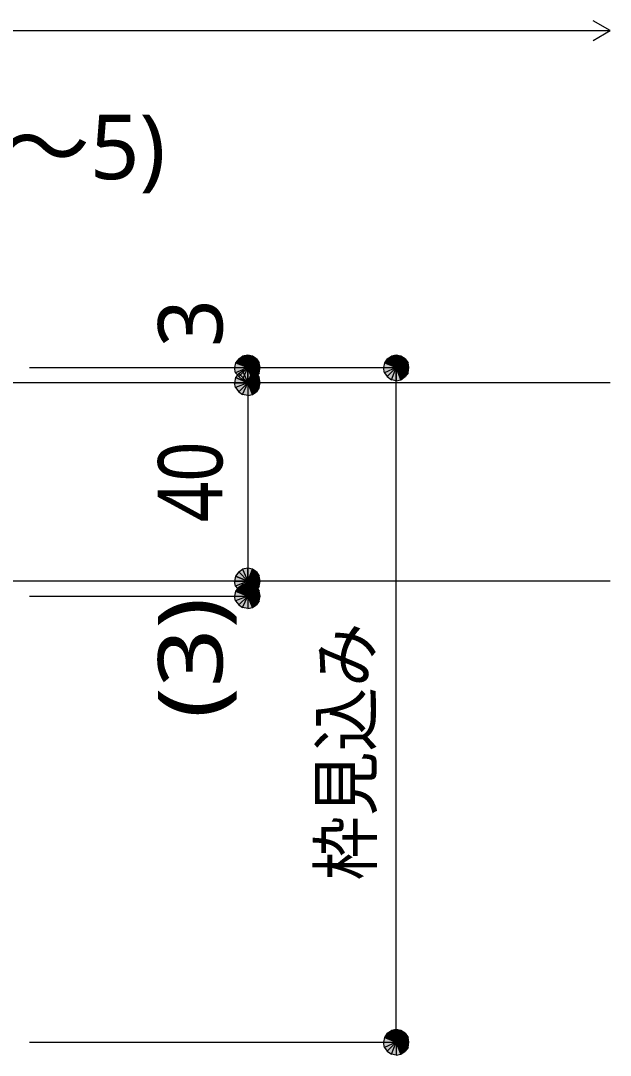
# Model space of a CAD drawing. Header units: millimetres. Extents: x 0 to 420, y 0 to 297.
# Drawn here: x 87.24 to 111.02, y 224.32 to 266.04 of the extents above; entities that cross this region are included whole.
import ezdxf
from ezdxf.enums import TextEntityAlignment as Align

# ---------------------------------------------------------------- set-up
doc = ezdxf.new("R2010")
doc.units = ezdxf.units.MM
doc.styles.add('kst32b', font='NotoSansJP-Variable.ttf')

msp = doc.modelspace()

# ---------------------------------------------------------------- hatches: boundary and pattern name
h = msp.add_hatch(color=7)
h.paths.add_polyline_path([(96.393, 252.561), (96.181, 252.518), (96.393, 252.053), (96.393, 252.561)])
h.paths.add_polyline_path([(96.181, 252.518), (96.393, 252.053), (96.033, 252.412), (96.181, 252.518)])
h.paths.add_polyline_path([(96.393, 252.053), (96.033, 252.412), (95.906, 252.243), (96.393, 252.053)])
for points in [[(96.584, 252.518), (96.393, 252.561), (96.393, 252.053), (96.584, 252.518)], [(102.574, 252.518), (102.383, 252.561), (102.383, 252.053), (102.574, 252.518)], [(96.584, 251.926), (96.393, 251.968), (96.393, 251.439), (96.584, 251.926)], [(96.584, 243.925), (96.393, 243.967), (96.393, 243.438), (96.584, 243.925)], [(96.584, 243.311), (96.393, 243.353), (96.393, 242.845), (96.584, 243.311)], [(102.574, 225.319), (102.383, 225.362), (102.383, 224.854), (102.574, 225.319)]]:
    msp.add_hatch(color=7).paths.add_polyline_path(points)
h = msp.add_hatch(color=7)
h.paths.add_polyline_path([(96.901, 252.053), (96.859, 252.243), (96.393, 252.053), (96.901, 252.053)])
h.paths.add_polyline_path([(96.859, 252.243), (96.393, 252.053), (96.753, 252.412), (96.859, 252.243)])
h.paths.add_polyline_path([(96.393, 252.053), (96.753, 252.412), (96.584, 252.518), (96.393, 252.053)])
h = msp.add_hatch(color=7)
h.paths.add_polyline_path([(102.383, 252.561), (102.193, 252.518), (102.383, 252.053), (102.383, 252.561)])
h.paths.add_polyline_path([(102.193, 252.518), (102.383, 252.053), (102.023, 252.412), (102.193, 252.518)])
h.paths.add_polyline_path([(102.383, 252.053), (102.023, 252.412), (101.918, 252.243), (102.383, 252.053)])
h = msp.add_hatch(color=7)
h.paths.add_polyline_path([(102.891, 252.053), (102.87, 252.243), (102.383, 252.053), (102.891, 252.053)])
h.paths.add_polyline_path([(102.87, 252.243), (102.383, 252.053), (102.743, 252.412), (102.87, 252.243)])
h.paths.add_polyline_path([(102.383, 252.053), (102.743, 252.412), (102.574, 252.518), (102.383, 252.053)])
h = msp.add_hatch(color=7)
h.paths.add_polyline_path([(95.906, 252.243), (95.864, 252.053), (96.393, 252.053), (95.906, 252.243)])
h.paths.add_polyline_path([(95.864, 252.053), (96.393, 252.053), (95.906, 251.841), (95.864, 252.053)])
h.paths.add_polyline_path([(96.393, 252.053), (95.906, 251.841), (96.033, 251.693), (96.393, 252.053)])
h = msp.add_hatch(color=7)
h.paths.add_polyline_path([(96.033, 251.693), (96.181, 251.566), (96.393, 252.053), (96.033, 251.693)])
h.paths.add_polyline_path([(96.181, 251.566), (96.393, 252.053), (96.393, 251.523), (96.181, 251.566)])
h.paths.add_polyline_path([(96.393, 252.053), (96.393, 251.523), (96.584, 251.566), (96.393, 252.053)])
h = msp.add_hatch(color=7)
h.paths.add_polyline_path([(96.584, 251.566), (96.753, 251.693), (96.393, 252.053), (96.584, 251.566)])
h.paths.add_polyline_path([(96.753, 251.693), (96.393, 252.053), (96.859, 251.841), (96.753, 251.693)])
h.paths.add_polyline_path([(96.393, 252.053), (96.859, 251.841), (96.901, 252.053), (96.393, 252.053)])
h = msp.add_hatch(color=7)
h.paths.add_polyline_path([(101.918, 252.243), (101.875, 252.053), (102.383, 252.053), (101.918, 252.243)])
h.paths.add_polyline_path([(101.875, 252.053), (102.383, 252.053), (101.918, 251.841), (101.875, 252.053)])
h.paths.add_polyline_path([(102.383, 252.053), (101.918, 251.841), (102.023, 251.693), (102.383, 252.053)])
h = msp.add_hatch(color=7)
h.paths.add_polyline_path([(102.023, 251.693), (102.193, 251.566), (102.383, 252.053), (102.023, 251.693)])
h.paths.add_polyline_path([(102.193, 251.566), (102.383, 252.053), (102.383, 251.523), (102.193, 251.566)])
h.paths.add_polyline_path([(102.383, 252.053), (102.383, 251.523), (102.574, 251.566), (102.383, 252.053)])
h = msp.add_hatch(color=7)
h.paths.add_polyline_path([(102.574, 251.566), (102.743, 251.693), (102.383, 252.053), (102.574, 251.566)])
h.paths.add_polyline_path([(102.743, 251.693), (102.383, 252.053), (102.87, 251.841), (102.743, 251.693)])
h.paths.add_polyline_path([(102.383, 252.053), (102.87, 251.841), (102.891, 252.053), (102.383, 252.053)])
h = msp.add_hatch(color=7)
h.paths.add_polyline_path([(95.906, 251.65), (95.864, 251.439), (96.393, 251.439), (95.906, 251.65)])
h.paths.add_polyline_path([(95.864, 251.439), (96.393, 251.439), (95.906, 251.248), (95.864, 251.439)])
h.paths.add_polyline_path([(96.393, 251.439), (95.906, 251.248), (96.033, 251.079), (96.393, 251.439)])
h = msp.add_hatch(color=7)
h.paths.add_polyline_path([(96.393, 251.968), (96.181, 251.926), (96.393, 251.439), (96.393, 251.968)])
h.paths.add_polyline_path([(96.181, 251.926), (96.393, 251.439), (96.033, 251.82), (96.181, 251.926)])
h.paths.add_polyline_path([(96.393, 251.439), (96.033, 251.82), (95.906, 251.65), (96.393, 251.439)])
h = msp.add_hatch(color=7)
h.paths.add_polyline_path([(96.901, 251.439), (96.859, 251.65), (96.393, 251.439), (96.901, 251.439)])
h.paths.add_polyline_path([(96.859, 251.65), (96.393, 251.439), (96.753, 251.82), (96.859, 251.65)])
h.paths.add_polyline_path([(96.393, 251.439), (96.753, 251.82), (96.584, 251.926), (96.393, 251.439)])
h = msp.add_hatch(color=7)
h.paths.add_polyline_path([(96.033, 251.079), (96.181, 250.973), (96.393, 251.439), (96.033, 251.079)])
h.paths.add_polyline_path([(96.181, 250.973), (96.393, 251.439), (96.393, 250.931), (96.181, 250.973)])
h.paths.add_polyline_path([(96.393, 251.439), (96.393, 250.931), (96.584, 250.973), (96.393, 251.439)])
h = msp.add_hatch(color=7)
h.paths.add_polyline_path([(96.584, 250.973), (96.753, 251.079), (96.393, 251.439), (96.584, 250.973)])
h.paths.add_polyline_path([(96.753, 251.079), (96.393, 251.439), (96.859, 251.248), (96.753, 251.079)])
h.paths.add_polyline_path([(96.393, 251.439), (96.859, 251.248), (96.901, 251.439), (96.393, 251.439)])
h = msp.add_hatch(color=7)
h.paths.add_polyline_path([(95.906, 243.649), (95.864, 243.438), (96.393, 243.438), (95.906, 243.649)])
h.paths.add_polyline_path([(95.864, 243.438), (96.393, 243.438), (95.906, 243.247), (95.864, 243.438)])
h.paths.add_polyline_path([(96.393, 243.438), (95.906, 243.247), (96.033, 243.078), (96.393, 243.438)])
h = msp.add_hatch(color=7)
h.paths.add_polyline_path([(96.393, 243.967), (96.181, 243.925), (96.393, 243.438), (96.393, 243.967)])
h.paths.add_polyline_path([(96.181, 243.925), (96.393, 243.438), (96.033, 243.819), (96.181, 243.925)])
h.paths.add_polyline_path([(96.393, 243.438), (96.033, 243.819), (95.906, 243.649), (96.393, 243.438)])
h = msp.add_hatch(color=7)
h.paths.add_polyline_path([(96.901, 243.438), (96.859, 243.649), (96.393, 243.438), (96.901, 243.438)])
h.paths.add_polyline_path([(96.859, 243.649), (96.393, 243.438), (96.753, 243.819), (96.859, 243.649)])
h.paths.add_polyline_path([(96.393, 243.438), (96.753, 243.819), (96.584, 243.925), (96.393, 243.438)])
h = msp.add_hatch(color=7)
h.paths.add_polyline_path([(96.393, 243.353), (96.181, 243.311), (96.393, 242.845), (96.393, 243.353)])
h.paths.add_polyline_path([(96.181, 243.311), (96.393, 242.845), (96.033, 243.205), (96.181, 243.311)])
h.paths.add_polyline_path([(96.393, 242.845), (96.033, 243.205), (95.906, 243.036), (96.393, 242.845)])
h = msp.add_hatch(color=7)
h.paths.add_polyline_path([(96.033, 243.078), (96.181, 242.972), (96.393, 243.438), (96.033, 243.078)])
h.paths.add_polyline_path([(96.181, 242.972), (96.393, 243.438), (96.393, 242.93), (96.181, 242.972)])
h.paths.add_polyline_path([(96.393, 243.438), (96.393, 242.93), (96.584, 242.972), (96.393, 243.438)])
h = msp.add_hatch(color=7)
h.paths.add_polyline_path([(96.584, 242.972), (96.753, 243.078), (96.393, 243.438), (96.584, 242.972)])
h.paths.add_polyline_path([(96.753, 243.078), (96.393, 243.438), (96.859, 243.247), (96.753, 243.078)])
h.paths.add_polyline_path([(96.393, 243.438), (96.859, 243.247), (96.901, 243.438), (96.393, 243.438)])
h = msp.add_hatch(color=7)
h.paths.add_polyline_path([(96.901, 242.845), (96.859, 243.036), (96.393, 242.845), (96.901, 242.845)])
h.paths.add_polyline_path([(96.859, 243.036), (96.393, 242.845), (96.753, 243.205), (96.859, 243.036)])
h.paths.add_polyline_path([(96.393, 242.845), (96.753, 243.205), (96.584, 243.311), (96.393, 242.845)])
h = msp.add_hatch(color=7)
h.paths.add_polyline_path([(95.906, 243.036), (95.864, 242.845), (96.393, 242.845), (95.906, 243.036)])
h.paths.add_polyline_path([(95.864, 242.845), (96.393, 242.845), (95.906, 242.655), (95.864, 242.845)])
h.paths.add_polyline_path([(96.393, 242.845), (95.906, 242.655), (96.033, 242.485), (96.393, 242.845)])
h = msp.add_hatch(color=7)
h.paths.add_polyline_path([(96.033, 242.485), (96.181, 242.379), (96.393, 242.845), (96.033, 242.485)])
h.paths.add_polyline_path([(96.181, 242.379), (96.393, 242.845), (96.393, 242.337), (96.181, 242.379)])
h.paths.add_polyline_path([(96.393, 242.845), (96.393, 242.337), (96.584, 242.379), (96.393, 242.845)])
h = msp.add_hatch(color=7)
h.paths.add_polyline_path([(96.584, 242.379), (96.753, 242.485), (96.393, 242.845), (96.584, 242.379)])
h.paths.add_polyline_path([(96.753, 242.485), (96.393, 242.845), (96.859, 242.655), (96.753, 242.485)])
h.paths.add_polyline_path([(96.393, 242.845), (96.859, 242.655), (96.901, 242.845), (96.393, 242.845)])
h = msp.add_hatch(color=7)
h.paths.add_polyline_path([(102.383, 225.362), (102.193, 225.319), (102.383, 224.854), (102.383, 225.362)])
h.paths.add_polyline_path([(102.193, 225.319), (102.383, 224.854), (102.023, 225.213), (102.193, 225.319)])
h.paths.add_polyline_path([(102.383, 224.854), (102.023, 225.213), (101.918, 225.044), (102.383, 224.854)])
h = msp.add_hatch(color=7)
h.paths.add_polyline_path([(102.891, 224.854), (102.87, 225.044), (102.383, 224.854), (102.891, 224.854)])
h.paths.add_polyline_path([(102.87, 225.044), (102.383, 224.854), (102.743, 225.213), (102.87, 225.044)])
h.paths.add_polyline_path([(102.383, 224.854), (102.743, 225.213), (102.574, 225.319), (102.383, 224.854)])
h = msp.add_hatch(color=7)
h.paths.add_polyline_path([(101.918, 225.044), (101.875, 224.854), (102.383, 224.854), (101.918, 225.044)])
h.paths.add_polyline_path([(101.875, 224.854), (102.383, 224.854), (101.918, 224.642), (101.875, 224.854)])
h.paths.add_polyline_path([(102.383, 224.854), (101.918, 224.642), (102.023, 224.494), (102.383, 224.854)])
h = msp.add_hatch(color=7)
h.paths.add_polyline_path([(102.023, 224.494), (102.193, 224.367), (102.383, 224.854), (102.023, 224.494)])
h.paths.add_polyline_path([(102.193, 224.367), (102.383, 224.854), (102.383, 224.324), (102.193, 224.367)])
h.paths.add_polyline_path([(102.383, 224.854), (102.383, 224.324), (102.574, 224.367), (102.383, 224.854)])
h = msp.add_hatch(color=7)
h.paths.add_polyline_path([(102.574, 224.367), (102.743, 224.494), (102.383, 224.854), (102.574, 224.367)])
h.paths.add_polyline_path([(102.743, 224.494), (102.383, 224.854), (102.87, 224.642), (102.743, 224.494)])
h.paths.add_polyline_path([(102.383, 224.854), (102.87, 224.642), (102.891, 224.854), (102.383, 224.854)])

# ---------------------------------------------------------------- linework, layer by layer
at = {"lineweight": 13}
for points in [[(110.321, 265.239), (111.019, 265.642), (110.321, 266.044)], [(86.381, 265.642), (111.019, 265.642)], [(87.588, 252.053), (102.383, 252.053)], [(96.393, 252.053), (96.393, 251.439), (96.393, 243.438), (96.393, 242.845)], [(102.383, 224.854), (102.383, 252.053)], [(111.019, 251.439), (84.582, 251.439)], [(111.019, 243.438), (84.582, 243.438)], [(87.588, 242.845), (96.393, 242.845)], [(87.588, 224.854), (102.383, 224.854)]]:
    msp.add_lwpolyline(points, dxfattribs=at)
at = {"lineweight": 0}
for points in [[(96.393, 252.053), (96.033, 252.412), (95.906, 252.243)], [(96.181, 252.518), (96.393, 252.053), (96.033, 252.412)], [(96.393, 252.561), (96.181, 252.518), (96.393, 252.053)], [(96.584, 252.518), (96.393, 252.561), (96.393, 252.053)], [(96.393, 252.053), (96.753, 252.412), (96.584, 252.518)], [(96.859, 252.243), (96.393, 252.053), (96.753, 252.412)], [(102.383, 252.053), (102.023, 252.412), (101.918, 252.243)], [(102.193, 252.518), (102.383, 252.053), (102.023, 252.412)], [(102.383, 252.561), (102.193, 252.518), (102.383, 252.053)], [(102.574, 252.518), (102.383, 252.561), (102.383, 252.053)], [(102.383, 252.053), (102.743, 252.412), (102.574, 252.518)], [(102.87, 252.243), (102.383, 252.053), (102.743, 252.412)], [(95.906, 252.243), (95.864, 252.053), (96.393, 252.053)], [(95.864, 252.053), (96.393, 252.053), (95.906, 251.841)], [(96.393, 252.053), (95.906, 251.841), (96.033, 251.693)], [(96.033, 251.693), (96.181, 251.566), (96.393, 252.053)], [(96.181, 251.566), (96.393, 252.053), (96.393, 251.523)], [(96.901, 252.053), (96.859, 252.243), (96.393, 252.053)], [(96.393, 252.053), (96.393, 251.523), (96.584, 251.566)], [(96.584, 251.566), (96.753, 251.693), (96.393, 252.053)], [(96.753, 251.693), (96.393, 252.053), (96.859, 251.841)], [(96.393, 252.053), (96.859, 251.841), (96.901, 252.053)], [(101.918, 252.243), (101.875, 252.053), (102.383, 252.053)], [(101.875, 252.053), (102.383, 252.053), (101.918, 251.841)], [(102.383, 252.053), (101.918, 251.841), (102.023, 251.693)], [(102.023, 251.693), (102.193, 251.566), (102.383, 252.053)], [(102.193, 251.566), (102.383, 252.053), (102.383, 251.523)], [(102.891, 252.053), (102.87, 252.243), (102.383, 252.053)], [(102.383, 252.053), (102.383, 251.523), (102.574, 251.566)], [(102.574, 251.566), (102.743, 251.693), (102.383, 252.053)], [(102.743, 251.693), (102.383, 252.053), (102.87, 251.841)], [(102.383, 252.053), (102.87, 251.841), (102.891, 252.053)], [(95.906, 251.65), (95.864, 251.439), (96.393, 251.439)], [(96.393, 251.439), (96.033, 251.82), (95.906, 251.65)], [(96.181, 251.926), (96.393, 251.439), (96.033, 251.82)], [(96.393, 251.968), (96.181, 251.926), (96.393, 251.439)], [(96.584, 251.926), (96.393, 251.968), (96.393, 251.439)], [(96.393, 251.439), (96.753, 251.82), (96.584, 251.926)], [(96.859, 251.65), (96.393, 251.439), (96.753, 251.82)], [(96.901, 251.439), (96.859, 251.65), (96.393, 251.439)], [(95.864, 251.439), (96.393, 251.439), (95.906, 251.248)], [(96.393, 251.439), (95.906, 251.248), (96.033, 251.079)], [(96.033, 251.079), (96.181, 250.973), (96.393, 251.439)], [(96.181, 250.973), (96.393, 251.439), (96.393, 250.931)], [(96.393, 251.439), (96.393, 250.931), (96.584, 250.973)], [(96.584, 250.973), (96.753, 251.079), (96.393, 251.439)], [(96.753, 251.079), (96.393, 251.439), (96.859, 251.248)], [(96.393, 251.439), (96.859, 251.248), (96.901, 251.439)], [(95.906, 243.649), (95.864, 243.438), (96.393, 243.438)], [(96.393, 243.438), (96.033, 243.819), (95.906, 243.649)], [(96.181, 243.925), (96.393, 243.438), (96.033, 243.819)], [(96.393, 243.967), (96.181, 243.925), (96.393, 243.438)], [(96.584, 243.925), (96.393, 243.967), (96.393, 243.438)], [(96.393, 243.438), (96.753, 243.819), (96.584, 243.925)], [(96.859, 243.649), (96.393, 243.438), (96.753, 243.819)], [(96.901, 243.438), (96.859, 243.649), (96.393, 243.438)], [(95.864, 243.438), (96.393, 243.438), (95.906, 243.247)], [(96.393, 243.438), (95.906, 243.247), (96.033, 243.078)], [(96.033, 243.078), (96.181, 242.972), (96.393, 243.438)], [(96.181, 243.311), (96.393, 242.845), (96.033, 243.205)], [(96.181, 242.972), (96.393, 243.438), (96.393, 242.93)], [(96.393, 243.353), (96.181, 243.311), (96.393, 242.845)], [(96.393, 243.438), (96.393, 242.93), (96.584, 242.972)], [(96.584, 242.972), (96.753, 243.078), (96.393, 243.438)], [(96.753, 243.078), (96.393, 243.438), (96.859, 243.247)], [(96.393, 243.438), (96.859, 243.247), (96.901, 243.438)], [(96.584, 243.311), (96.393, 243.353), (96.393, 242.845)], [(96.393, 242.845), (96.753, 243.205), (96.584, 243.311)], [(95.906, 243.036), (95.864, 242.845), (96.393, 242.845)], [(95.864, 242.845), (96.393, 242.845), (95.906, 242.655)], [(96.393, 242.845), (96.033, 243.205), (95.906, 243.036)], [(96.393, 242.845), (95.906, 242.655), (96.033, 242.485)], [(96.033, 242.485), (96.181, 242.379), (96.393, 242.845)], [(96.181, 242.379), (96.393, 242.845), (96.393, 242.337)], [(96.859, 243.036), (96.393, 242.845), (96.753, 243.205)], [(96.901, 242.845), (96.859, 243.036), (96.393, 242.845)], [(96.393, 242.845), (96.393, 242.337), (96.584, 242.379)], [(96.584, 242.379), (96.753, 242.485), (96.393, 242.845)], [(96.753, 242.485), (96.393, 242.845), (96.859, 242.655)], [(96.393, 242.845), (96.859, 242.655), (96.901, 242.845)], [(102.193, 225.319), (102.383, 224.854), (102.023, 225.213)], [(102.383, 225.362), (102.193, 225.319), (102.383, 224.854)], [(102.574, 225.319), (102.383, 225.362), (102.383, 224.854)], [(102.383, 224.854), (102.743, 225.213), (102.574, 225.319)], [(101.918, 225.044), (101.875, 224.854), (102.383, 224.854)], [(102.383, 224.854), (102.023, 225.213), (101.918, 225.044)], [(102.87, 225.044), (102.383, 224.854), (102.743, 225.213)], [(102.891, 224.854), (102.87, 225.044), (102.383, 224.854)], [(101.875, 224.854), (102.383, 224.854), (101.918, 224.642)], [(102.383, 224.854), (101.918, 224.642), (102.023, 224.494)], [(102.023, 224.494), (102.193, 224.367), (102.383, 224.854)], [(102.193, 224.367), (102.383, 224.854), (102.383, 224.324)], [(102.383, 224.854), (102.383, 224.324), (102.574, 224.367)], [(102.574, 224.367), (102.743, 224.494), (102.383, 224.854)], [(102.743, 224.494), (102.383, 224.854), (102.87, 224.642)], [(102.383, 224.854), (102.87, 224.642), (102.891, 224.854)]]:
    msp.add_lwpolyline(points, close=True, dxfattribs=at)

# ---------------------------------------------------------------- texts
at = {"style": 'kst32b'}
for s, height, p, p2 in [('(3～5)', 2.5989, (83.333, 259.651), (93.079, 259.651)), ('40', 2.5989, (95.377, 245.83), (95.377, 249.078)), ('(3)', 2.5989, (95.377, 237.913), (95.377, 242.786)), ('枠見込み', 2.0791, (101.388, 231.373), (101.388, 241.768))]:
    msp.add_text(s, height=height, dxfattribs=at).set_placement(p, p2, align=Align.FIT)
msp.add_text('3', height=2.599, rotation=90, dxfattribs=at).set_placement((95.377, 252.878))

doc.saveas('drawing.dxf')
